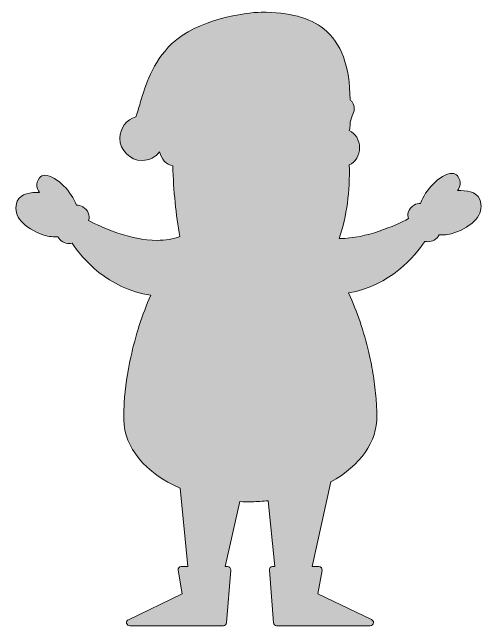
# Model space of a CAD drawing. Header units: inches. Extents: x 228 to 5960, y -2302 to -118.
# Drawn here: x 1448 to 2192, y -2302 to -1338 of the extents above; entities that cross this region are included whole.
import ezdxf

# ---------------------------------------------------------------- set-up
doc = ezdxf.new("R2010")
doc.units = ezdxf.units.IN
doc.header["$MEASUREMENT"] = 0
doc.layers.add('Layer 1', color=7, linetype='Continuous')

# ---------------------------------------------------------------- blocks, each defined once
blk = doc.blocks.new('block 54')
at = {"layer": 'Layer 1', "true_color": 0xec1c24}
h = blk.add_hatch(color=240, dxfattribs=at)
h.dxf.hatch_style = 2
edge = h.paths.add_edge_path()
edge.add_spline(control_points=[(2147.98, -1682.98), (2140.11, -1686.17), (2132.28, -1687.79), (2124.72, -1687.79), (2123.17, -1687.79), (2121.64, -1687.72), (2120.13, -1687.58), (2118.43, -1690.93), (2115.73, -1693.8), (2112.3, -1695.76), (2109.25, -1697.52), (2105.81, -1698.46), (2102.37, -1698.46), (2100.82, -1698.46), (2099.29, -1698.26), (2097.83, -1697.89), (2082.17, -1721.11), (2043.38, -1767.46), (1977.51, -1779.06), (1990.94, -1808.29), (2001.64, -1839.67), (2009.33, -1872.46), (2009.43, -1872.73), (2009.49, -1873.02), (2009.53, -1873.32), (2012.36, -1885.46), (2014.73, -1897.62), (2016.62, -1909.7), (2018.51, -1921.79), (2019.92, -1933.8), (2020.84, -1945.67), (2021.55, -1954.69), (2021.97, -1963.68), (2022.1, -1972.39), (2022.71, -2012.65), (1996.37, -2050.43), (1949.74, -2076.31), (1949.74, -2076.31), (1920.15, -2209.46), (1920.15, -2209.46), (1920.15, -2209.46), (1930.83, -2209.46), (1930.83, -2209.46), (1932.31, -2209.46), (1933.71, -2210.11), (1934.66, -2211.25), (1935.61, -2212.38), (1936.01, -2213.87), (1935.75, -2215.33), (1935.75, -2215.33), (1929.21, -2252.54), (1929.21, -2252.54), (1929.21, -2252.54), (2013.62, -2292.82), (2013.62, -2292.82), (2015.46, -2293.56), (2016.76, -2295.36), (2016.76, -2297.46), (2016.76, -2300.22), (2014.52, -2302.46), (2011.76, -2302.46), (2011.75, -2302.46), (2011.75, -2302.46), (2011.74, -2302.46), (2011.74, -2302.46), (1864.29, -2302.46), (1864.29, -2302.46), (1861.68, -2302.46), (1859.51, -2300.45), (1859.3, -2297.85), (1859.3, -2297.85), (1852.82, -2214.85), (1852.82, -2214.85), (1852.72, -2213.46), (1853.19, -2212.09), (1854.14, -2211.06), (1855.08, -2210.04), (1856.42, -2209.46), (1857.81, -2209.46), (1857.81, -2209.46), (1861.22, -2209.46), (1861.22, -2209.46), (1861.22, -2209.46), (1851, -2105.95), (1851, -2105.95), (1842.43, -2106.82), (1833.69, -2107.33), (1824.95, -2107.46), (1818.66, -2107.56), (1812.38, -2107.46), (1806.12, -2107.16), (1806.12, -2107.16), (1783.39, -2209.46), (1783.39, -2209.46), (1783.39, -2209.46), (1786.97, -2209.46), (1786.97, -2209.46), (1788.36, -2209.46), (1789.69, -2210.04), (1790.64, -2211.06), (1791.59, -2212.09), (1792.06, -2213.46), (1791.95, -2214.85), (1791.95, -2214.85), (1785.47, -2297.85), (1785.47, -2297.85), (1785.27, -2300.45), (1783.1, -2302.46), (1780.49, -2302.46), (1780.49, -2302.46), (1633.03, -2302.46), (1633.03, -2302.46), (1630.69, -2302.46), (1628.67, -2300.84), (1628.15, -2298.56), (1627.64, -2296.29), (1628.77, -2293.95), (1630.88, -2292.95), (1630.88, -2292.95), (1715.56, -2252.54), (1715.56, -2252.54), (1715.56, -2252.54), (1709.02, -2215.32), (1709.02, -2215.32), (1708.77, -2213.87), (1709.17, -2212.38), (1710.12, -2211.24), (1711.07, -2210.11), (1712.47, -2209.46), (1713.95, -2209.46), (1713.95, -2209.46), (1724.46, -2209.46), (1724.46, -2209.46), (1724.46, -2209.46), (1712.29, -2086.24), (1712.29, -2086.24), (1657.48, -2062.44), (1624.47, -2022.28), (1623.81, -1978.35), (1623.79, -1976.72), (1623.77, -1975.07), (1623.77, -1973.4), (1623.77, -1966.39), (1623.99, -1959.13), (1624.43, -1951.76), (1625.79, -1928.72), (1629.23, -1904.51), (1634.66, -1879.8), (1634.67, -1879.8), (1634.67, -1879.8), (1634.67, -1879.8), (1641.98, -1846.46), (1652.8, -1813.01), (1666.08, -1782.59), (1598.09, -1772.09), (1558.19, -1724.57), (1542.17, -1700.83), (1540.71, -1701.2), (1539.18, -1701.39), (1537.63, -1701.39), (1534.2, -1701.39), (1530.76, -1700.46), (1527.69, -1698.7), (1524.27, -1696.73), (1521.58, -1693.87), (1519.88, -1690.53), (1518.37, -1690.67), (1516.84, -1690.74), (1515.29, -1690.74), (1507.72, -1690.74), (1499.89, -1689.12), (1492.02, -1685.92), (1461.54, -1673.53), (1448.09, -1654.43), (1456.05, -1634.83), (1461.39, -1621.66), (1477.43, -1620.94), (1490.94, -1620.78), (1487.05, -1615.33), (1484.15, -1607.29), (1490.81, -1597.95), (1492.68, -1595.34), (1495.75, -1593.91), (1499.45, -1593.91), (1508.55, -1593.91), (1520.86, -1602.15), (1529.01, -1610.32), (1538.28, -1619.58), (1545.25, -1630.35), (1548.98, -1641.04), (1549.11, -1641.04), (1549.24, -1641.03), (1549.38, -1641.03), (1552.82, -1641.03), (1556.26, -1641.96), (1559.31, -1643.72), (1567.25, -1648.29), (1570.84, -1657.36), (1568.27, -1665.09), (1589.22, -1676.02), (1633.88, -1696.35), (1676.1, -1696.35), (1689.29, -1696.35), (1701.37, -1694.36), (1712.08, -1690.44), (1705.77, -1655.72), (1701.98, -1618.39), (1700.81, -1579.33), (1690.58, -1577.24), (1682.42, -1568.49), (1680.09, -1557.28), (1673.66, -1565.41), (1663.71, -1570.65), (1652.56, -1570.65), (1633.22, -1570.65), (1617.48, -1554.92), (1617.48, -1535.59), (1617.48, -1520.06), (1627.86, -1506.34), (1642.53, -1501.96), (1645.03, -1495.79), (1647.22, -1488.33), (1649.71, -1479.77), (1657.41, -1453.32), (1667.97, -1417.09), (1699.4, -1386.88), (1738.6, -1349.23), (1816.02, -1337.54), (1839.79, -1337.54), (1884.82, -1337.54), (1916.18, -1345.84), (1938.49, -1363.67), (1966.11, -1385.73), (1979.68, -1422.25), (1979.95, -1475.27), (1981.03, -1476.36), (1982.04, -1477.46), (1982.98, -1478.57), (1989.16, -1486), (1986.11, -1493.73), (1983.42, -1500.56), (1981.72, -1504.87), (1979.96, -1509.33), (1979.96, -1514.23), (1979.96, -1516.02), (1979.95, -1519.9), (1978.54, -1523.68), (1988.19, -1527.99), (1994.96, -1538.53), (1994.96, -1550.71), (1994.96, -1562.81), (1988.41, -1573.34), (1978.63, -1577.7), (1979.96, -1619.4), (1974.76, -1657.37), (1962.73, -1693.41), (1963.12, -1693.41), (1963.5, -1693.42), (1963.89, -1693.42), (2006.1, -1693.42), (2050.75, -1673.1), (2071.71, -1662.16), (2070.69, -1659.11), (2070.59, -1655.78), (2071.48, -1652.51), (2072.78, -1647.68), (2076.14, -1643.41), (2080.69, -1640.8), (2083.84, -1638.98), (2087.46, -1638.08), (2091, -1638.14), (2094.72, -1627.44), (2101.7, -1616.66), (2110.99, -1607.36), (2119.15, -1599.21), (2131.45, -1590.98), (2140.54, -1590.98), (2144.25, -1590.98), (2147.32, -1592.42), (2149.19, -1595.03), (2155.85, -1604.36), (2152.95, -1612.4), (2149.06, -1617.86), (2162.55, -1618.03), (2178.61, -1618.72), (2183.95, -1631.9), (2191.91, -1651.51), (2178.47, -1670.6), (2147.98, -1682.98)], knot_values=[0, 0, 0, 0, 1, 1, 1, 2, 2, 2, 3, 3, 3, 4, 4, 4, 5, 5, 5, 6, 6, 6, 7, 7, 7, 8, 8, 8, 9, 9, 9, 10, 10, 10, 11, 11, 11, 12, 12, 12, 13, 13, 13, 14, 14, 14, 15, 15, 15, 16, 16, 16, 17, 17, 17, 18, 18, 18, 19, 19, 19, 20, 20, 20, 21, 21, 21, 22, 22, 22, 23, 23, 23, 24, 24, 24, 25, 25, 25, 26, 26, 26, 27, 27, 27, 28, 28, 28, 29, 29, 29, 30, 30, 30, 31, 31, 31, 32, 32, 32, 33, 33, 33, 34, 34, 34, 35, 35, 35, 36, 36, 36, 37, 37, 37, 38, 38, 38, 39, 39, 39, 40, 40, 40, 41, 41, 41, 42, 42, 42, 43, 43, 43, 44, 44, 44, 45, 45, 45, 46, 46, 46, 47, 47, 47, 48, 48, 48, 49, 49, 49, 50, 50, 50, 51, 51, 51, 52, 52, 52, 53, 53, 53, 54, 54, 54, 55, 55, 55, 56, 56, 56, 57, 57, 57, 58, 58, 58, 59, 59, 59, 60, 60, 60, 61, 61, 61, 62, 62, 62, 63, 63, 63, 64, 64, 64, 65, 65, 65, 66, 66, 66, 67, 67, 67, 68, 68, 68, 69, 69, 69, 70, 70, 70, 71, 71, 71, 72, 72, 72, 73, 73, 73, 74, 74, 74, 75, 75, 75, 76, 76, 76, 77, 77, 77, 78, 78, 78, 79, 79, 79, 80, 80, 80, 81, 81, 81, 82, 82, 82, 83, 83, 83, 84, 84, 84, 85, 85, 85, 86, 86, 86, 87, 87, 87, 88, 88, 88, 89, 89, 89, 90, 90, 90, 91, 91, 91, 92, 92, 92, 93, 93, 93, 94, 94, 94, 95, 95, 95, 96, 96, 96, 96], degree=3, periodic=1)
at = {"layer": 'Layer 1', "lineweight": 0}
blk.add_open_spline([(2147.98, -1682.98), (2140.11, -1686.17), (2132.28, -1687.79), (2124.72, -1687.79), (2123.17, -1687.79), (2121.64, -1687.72), (2120.13, -1687.58), (2118.43, -1690.93), (2115.73, -1693.8), (2112.3, -1695.76), (2109.25, -1697.52), (2105.81, -1698.46), (2102.37, -1698.46), (2100.82, -1698.46), (2099.29, -1698.26), (2097.83, -1697.89), (2082.17, -1721.11), (2043.38, -1767.46), (1977.51, -1779.06), (1990.94, -1808.29), (2001.64, -1839.67), (2009.33, -1872.46), (2009.43, -1872.73), (2009.49, -1873.02), (2009.53, -1873.32), (2012.36, -1885.46), (2014.73, -1897.62), (2016.62, -1909.7), (2018.51, -1921.79), (2019.92, -1933.8), (2020.84, -1945.67), (2021.55, -1954.69), (2021.97, -1963.68), (2022.1, -1972.39), (2022.71, -2012.65), (1996.37, -2050.43), (1949.74, -2076.31), (1949.74, -2076.31), (1920.15, -2209.46), (1920.15, -2209.46), (1920.15, -2209.46), (1930.83, -2209.46), (1930.83, -2209.46), (1932.31, -2209.46), (1933.71, -2210.11), (1934.66, -2211.25), (1935.61, -2212.38), (1936.01, -2213.87), (1935.75, -2215.33), (1935.75, -2215.33), (1929.21, -2252.54), (1929.21, -2252.54), (1929.21, -2252.54), (2013.62, -2292.82), (2013.62, -2292.82), (2015.46, -2293.56), (2016.76, -2295.36), (2016.76, -2297.46), (2016.76, -2300.22), (2014.52, -2302.46), (2011.76, -2302.46), (2011.75, -2302.46), (2011.75, -2302.46), (2011.74, -2302.46), (2011.74, -2302.46), (1864.29, -2302.46), (1864.29, -2302.46), (1861.68, -2302.46), (1859.51, -2300.45), (1859.3, -2297.85), (1859.3, -2297.85), (1852.82, -2214.85), (1852.82, -2214.85), (1852.72, -2213.46), (1853.19, -2212.09), (1854.14, -2211.06), (1855.08, -2210.04), (1856.42, -2209.46), (1857.81, -2209.46), (1857.81, -2209.46), (1861.22, -2209.46), (1861.22, -2209.46), (1861.22, -2209.46), (1851, -2105.95), (1851, -2105.95), (1842.43, -2106.82), (1833.69, -2107.33), (1824.95, -2107.46), (1818.66, -2107.56), (1812.38, -2107.46), (1806.12, -2107.16), (1806.12, -2107.16), (1783.39, -2209.46), (1783.39, -2209.46), (1783.39, -2209.46), (1786.97, -2209.46), (1786.97, -2209.46), (1788.36, -2209.46), (1789.69, -2210.04), (1790.64, -2211.06), (1791.59, -2212.09), (1792.06, -2213.46), (1791.95, -2214.85), (1791.95, -2214.85), (1785.47, -2297.85), (1785.47, -2297.85), (1785.27, -2300.45), (1783.1, -2302.46), (1780.49, -2302.46), (1780.49, -2302.46), (1633.03, -2302.46), (1633.03, -2302.46), (1630.69, -2302.46), (1628.67, -2300.84), (1628.15, -2298.56), (1627.64, -2296.29), (1628.77, -2293.95), (1630.88, -2292.95), (1630.88, -2292.95), (1715.56, -2252.54), (1715.56, -2252.54), (1715.56, -2252.54), (1709.02, -2215.32), (1709.02, -2215.32), (1708.77, -2213.87), (1709.17, -2212.38), (1710.12, -2211.24), (1711.07, -2210.11), (1712.47, -2209.46), (1713.95, -2209.46), (1713.95, -2209.46), (1724.46, -2209.46), (1724.46, -2209.46), (1724.46, -2209.46), (1712.29, -2086.24), (1712.29, -2086.24), (1657.48, -2062.44), (1624.47, -2022.28), (1623.81, -1978.35), (1623.79, -1976.72), (1623.77, -1975.07), (1623.77, -1973.4), (1623.77, -1966.39), (1623.99, -1959.13), (1624.43, -1951.76), (1625.79, -1928.72), (1629.23, -1904.51), (1634.66, -1879.8), (1634.67, -1879.8), (1634.67, -1879.8), (1634.67, -1879.8), (1641.98, -1846.46), (1652.8, -1813.01), (1666.08, -1782.59), (1598.09, -1772.09), (1558.19, -1724.57), (1542.17, -1700.83), (1540.71, -1701.2), (1539.18, -1701.39), (1537.63, -1701.39), (1534.2, -1701.39), (1530.76, -1700.46), (1527.69, -1698.7), (1524.27, -1696.73), (1521.58, -1693.87), (1519.88, -1690.53), (1518.37, -1690.67), (1516.84, -1690.74), (1515.29, -1690.74), (1507.72, -1690.74), (1499.89, -1689.12), (1492.02, -1685.92), (1461.54, -1673.53), (1448.09, -1654.43), (1456.05, -1634.83), (1461.39, -1621.66), (1477.43, -1620.94), (1490.94, -1620.78), (1487.05, -1615.33), (1484.15, -1607.29), (1490.81, -1597.95), (1492.68, -1595.34), (1495.75, -1593.91), (1499.45, -1593.91), (1508.55, -1593.91), (1520.86, -1602.15), (1529.01, -1610.32), (1538.28, -1619.58), (1545.25, -1630.35), (1548.98, -1641.04), (1549.11, -1641.04), (1549.24, -1641.03), (1549.38, -1641.03), (1552.82, -1641.03), (1556.26, -1641.96), (1559.31, -1643.72), (1567.25, -1648.29), (1570.84, -1657.36), (1568.27, -1665.09), (1589.22, -1676.02), (1633.88, -1696.35), (1676.1, -1696.35), (1689.29, -1696.35), (1701.37, -1694.36), (1712.08, -1690.44), (1705.77, -1655.72), (1701.98, -1618.39), (1700.81, -1579.33), (1690.58, -1577.24), (1682.42, -1568.49), (1680.09, -1557.28), (1673.66, -1565.41), (1663.71, -1570.65), (1652.56, -1570.65), (1633.22, -1570.65), (1617.48, -1554.92), (1617.48, -1535.59), (1617.48, -1520.06), (1627.86, -1506.34), (1642.53, -1501.96), (1645.03, -1495.79), (1647.22, -1488.33), (1649.71, -1479.77), (1657.41, -1453.32), (1667.97, -1417.09), (1699.4, -1386.88), (1738.6, -1349.23), (1816.02, -1337.54), (1839.79, -1337.54), (1884.82, -1337.54), (1916.18, -1345.84), (1938.49, -1363.67), (1966.11, -1385.73), (1979.68, -1422.25), (1979.95, -1475.27), (1981.03, -1476.36), (1982.04, -1477.46), (1982.98, -1478.57), (1989.16, -1486), (1986.11, -1493.73), (1983.42, -1500.56), (1981.72, -1504.87), (1979.96, -1509.33), (1979.96, -1514.23), (1979.96, -1516.02), (1979.95, -1519.9), (1978.54, -1523.68), (1988.19, -1527.99), (1994.96, -1538.53), (1994.96, -1550.71), (1994.96, -1562.81), (1988.41, -1573.34), (1978.63, -1577.7), (1979.96, -1619.4), (1974.76, -1657.37), (1962.73, -1693.41), (1963.12, -1693.41), (1963.5, -1693.42), (1963.89, -1693.42), (2006.1, -1693.42), (2050.75, -1673.1), (2071.71, -1662.16), (2070.69, -1659.11), (2070.59, -1655.78), (2071.48, -1652.51), (2072.78, -1647.68), (2076.14, -1643.41), (2080.69, -1640.8), (2083.84, -1638.98), (2087.46, -1638.08), (2091, -1638.14), (2094.72, -1627.44), (2101.7, -1616.66), (2110.99, -1607.36), (2119.15, -1599.21), (2131.45, -1590.98), (2140.54, -1590.98), (2144.25, -1590.98), (2147.32, -1592.42), (2149.19, -1595.03), (2155.85, -1604.36), (2152.95, -1612.4), (2149.06, -1617.86), (2162.55, -1618.03), (2178.61, -1618.72), (2183.95, -1631.9), (2191.91, -1651.51), (2178.47, -1670.6), (2147.98, -1682.98)], degree=3, knots=[0, 0, 0, 0, 1, 1, 1, 2, 2, 2, 3, 3, 3, 4, 4, 4, 5, 5, 5, 6, 6, 6, 7, 7, 7, 8, 8, 8, 9, 9, 9, 10, 10, 10, 11, 11, 11, 12, 12, 12, 13, 13, 13, 14, 14, 14, 15, 15, 15, 16, 16, 16, 17, 17, 17, 18, 18, 18, 19, 19, 19, 20, 20, 20, 21, 21, 21, 22, 22, 22, 23, 23, 23, 24, 24, 24, 25, 25, 25, 26, 26, 26, 27, 27, 27, 28, 28, 28, 29, 29, 29, 30, 30, 30, 31, 31, 31, 32, 32, 32, 33, 33, 33, 34, 34, 34, 35, 35, 35, 36, 36, 36, 37, 37, 37, 38, 38, 38, 39, 39, 39, 40, 40, 40, 41, 41, 41, 42, 42, 42, 43, 43, 43, 44, 44, 44, 45, 45, 45, 46, 46, 46, 47, 47, 47, 48, 48, 48, 49, 49, 49, 50, 50, 50, 51, 51, 51, 52, 52, 52, 53, 53, 53, 54, 54, 54, 55, 55, 55, 56, 56, 56, 57, 57, 57, 58, 58, 58, 59, 59, 59, 60, 60, 60, 61, 61, 61, 62, 62, 62, 63, 63, 63, 64, 64, 64, 65, 65, 65, 66, 66, 66, 67, 67, 67, 68, 68, 68, 69, 69, 69, 70, 70, 70, 71, 71, 71, 72, 72, 72, 73, 73, 73, 74, 74, 74, 75, 75, 75, 76, 76, 76, 77, 77, 77, 78, 78, 78, 79, 79, 79, 80, 80, 80, 81, 81, 81, 82, 82, 82, 83, 83, 83, 84, 84, 84, 85, 85, 85, 86, 86, 86, 87, 87, 87, 88, 88, 88, 89, 89, 89, 90, 90, 90, 91, 91, 91, 92, 92, 92, 93, 93, 93, 94, 94, 94, 95, 95, 95, 96, 96, 96, 96], dxfattribs=at)

msp = doc.modelspace()

# ---------------------------------------------------------------- block references
at = {"layer": 'Layer 1'}
msp.add_blockref('block 54', (0, 0), dxfattribs=at)

doc.saveas('drawing.dxf')
